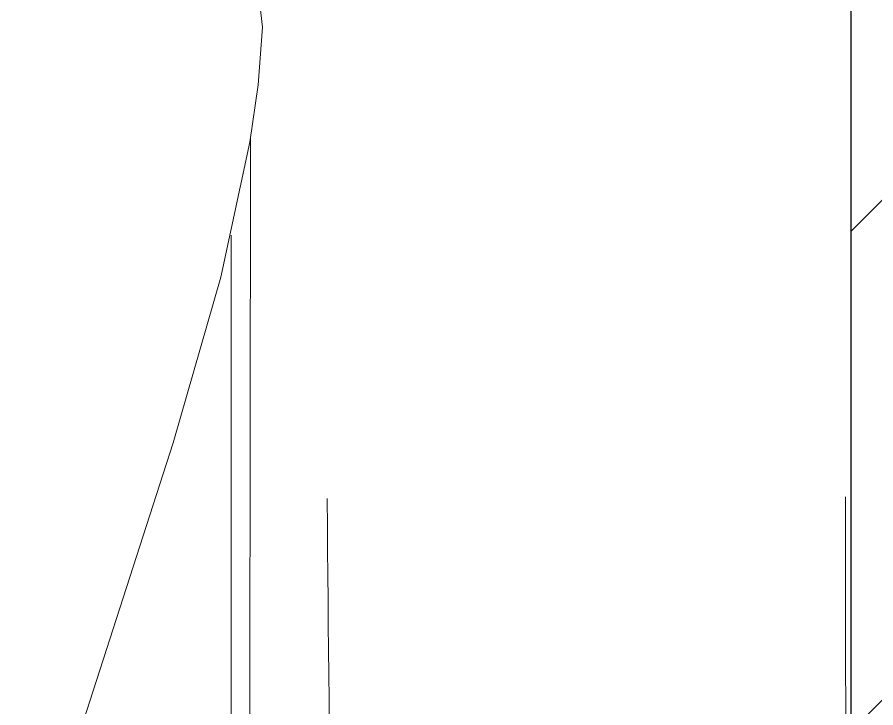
# Model space of a CAD drawing. Header units: millimetres. Extents: x 1680 to 166026, y 35966 to 91121.
# Drawn here: x 46127.4 to 46516, y 53877.9 to 54190.5 of the extents above; entities that cross this region are included whole.
import ezdxf

# ---------------------------------------------------------------- set-up
doc = ezdxf.new("R2010")
doc.units = ezdxf.units.MM
doc.linetypes.add('IMPORT-ACAD_ISO03W100', pattern=[762, 304.8, -457.2])
for name, color, linetype, lineweight in [('A-GENM', 13, 'Continuous', 18), ('A-WALL', 255, 'Continuous', 18), ('A-WALL-PATT', 111, 'Continuous', 50), ('G-IMPT', 8, 'Continuous', 18)]:
    doc.layers.add(name, color=color, linetype=linetype, lineweight=lineweight)

# ---------------------------------------------------------------- blocks, each defined once
blk = doc.blocks.new('Furniture_Sofas-Armchairs_Fritz-Hansen_Alphabet-SofaT-Series-PL300-3 - Default-285427-mebel yerləşmə planı')
at = {"layer": 'A-GENM', "color": 253, "linetype": 'IMPORT-ACAD_ISO03W100'}
blk.add_open_spline([(1112.67, 1048.06), (1052.68, 1047.96), (932.71, 1047.76), (692.76, 1047.43), (392.82, 1047.17), (-27.1, 1047.3), (-327.03, 1047.75), (-506.99, 1048.06)], degree=3, knots=[0, 0, 0, 0, 0.111111, 0.222222, 0.444444, 0.666667, 1, 1, 1, 1], dxfattribs=at)
for points in [[(-507.63, 1009.48), (-447.61, 1010.16), (-327.54, 1011.51), (-147.44, 1013.27), (32.67, 1014.61), (212.78, 1015.43), (392.9, 1015.42), (573.01, 1014.59), (753.12, 1013.26), (933.22, 1011.59), (1053.28, 1010.2), (1113.31, 1009.48)], [(1113.31, 816.27), (1053.28, 815.55), (933.22, 814.16), (753.12, 812.49), (573.01, 811.16), (392.9, 810.34), (212.78, 810.33), (32.67, 811.13), (-147.44, 812.48), (-327.54, 814.27), (-447.6, 815.6), (-507.63, 816.27)], [(645.18, 778.34), (801.02, 778.19), (956.84, 777.95), (1112.67, 777.68)]]:
    blk.add_open_spline(points, degree=3, dxfattribs=at)
at = {"layer": 'G-IMPT', "flags": 128}
for points in [[(621.37, 781.8), (595.26, 783.72), (558.67, 779.61), (550.79, 775.79), (545.13, 771.15), (540.61, 765.4), (536.8, 758.15), (529.93, 738.27), (527.83, 730.38), (526.9, 725.07), (526.48, 720.42), (526.46, 716.07), (527.4, 708.06), (529.48, 699.9), (531.24, 694.44), (532.32, 690.39), (532.5, 687.42), (532.5, 687.41)], [(621.37, 781.8), (647.2, 778.09), (708.32, 764.98), (783.34, 743.4), (914.34, 701.15), (1065.03, 642.16), (1083, 632.6)], [(1121.54, 769.54), (816.74, 769.54), (689.33, 769.54)]]:
    blk.add_lwpolyline(points, dxfattribs=at)

msp = doc.modelspace()

# ---------------------------------------------------------------- hatches: boundary and pattern name
at = {"layer": 'A-WALL-PATT', "lineweight": 18}
h = msp.add_hatch(dxfattribs=at)
h.set_pattern_fill('FP_1', color=256, style=0, pattern_type=2)
h.set_pattern_definition([(45, (43209.95, 59171.05), (-113.137, 113.137), [])])
h.paths.add_polyline_path([(46723.82, 45181.24), (46904.63, 45181.24), (46904.63, 65581.24), (46504.63, 65581.24), (46504.63, 45181.24)], flags=0)

# ---------------------------------------------------------------- linework, layer by layer
at = {"layer": 'A-WALL', "lineweight": 30}
msp.add_line((46504.63, 56321.24), (46504.63, 45181.24), dxfattribs=at)

# ---------------------------------------------------------------- block references
at = {"layer": 'A-GENM', "color": 253, "linetype": 'IMPORT-ACAD_ISO03W100', "rotation": 269.9999999999997}
msp.add_blockref('Furniture_Sofas-Armchairs_Fritz-Hansen_Alphabet-SofaT-Series-PL300-3 - Default-285427-mebel yerləşmə planı', (45454.63, 54781.24), dxfattribs=at)

doc.saveas('drawing.dxf')
